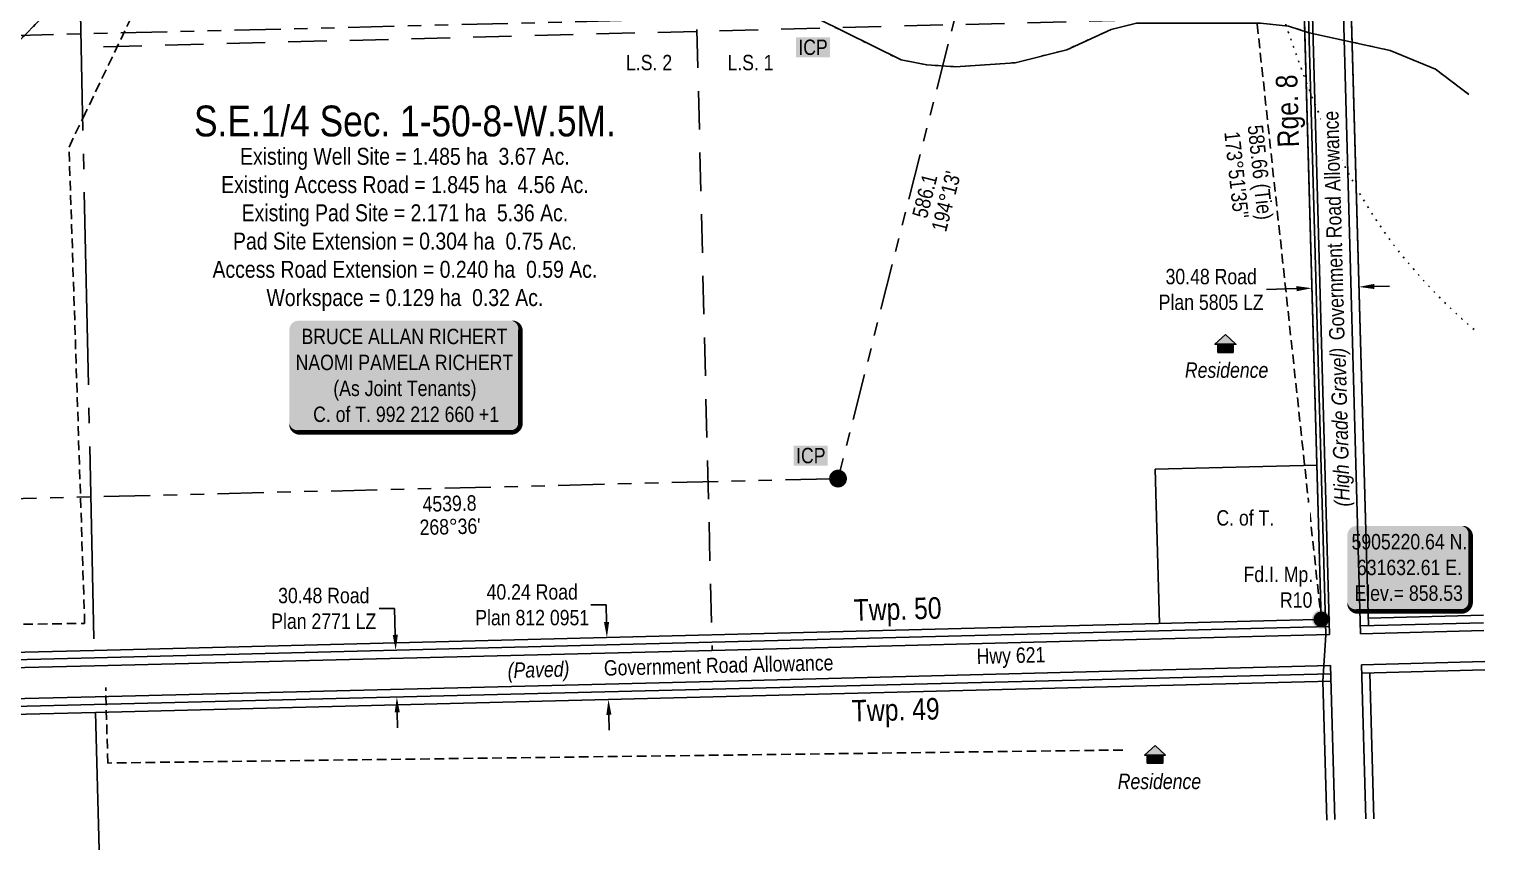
# Model space of a CAD drawing. Extents: x 626550 to 632078, y 5902939 to 5909485.
# Drawn here: x 630794 to 631739, y 5905071 to 5905604 of the extents above; entities that cross this region are included whole.
import ezdxf
from ezdxf.enums import TextEntityAlignment as Align

# ---------------------------------------------------------------- set-up
doc = ezdxf.new("R2010")
doc.units = 0
doc.header["$LTSCALE"] = 5
doc.header["$PDSIZE"] = 0.05
for name, pattern in [('foc-DOT', [1, 0.2, -0.8]), ('foc-DRILLPATH', [14.75, 6, -1.75, 1.75, -1.75, 1.75, -1.75]), ('foc-LSD', [8, 5, -3]), ('foc-QUARTERLINE', [33, 25, -3, 2, -3]), ('foc-TIELINE', [1.875, 1.25, -0.625]), ('foc-WHEELTRACKS', [2, 0.4, -1.6]), ('UG_PIPE', [1.875, 1.25, -0.625])]:
    doc.linetypes.add(name, pattern=pattern)
doc.layers.get('Defpoints').update_dxf_attribs({"color": 9})
for name, color, linetype in [('ABADATA-DRILL', 8, 'foc-DOT'), ('AS-FENCE', 48, 'foc-FENCE'), ('AS-OWNER', 7, 'Continuous'), ('AS-PIPE-UG', 44, 'UG_PIPE'), ('AS-POWER', 104, 'foc-POWER'), ('AS-RESIDENCE', 14, 'Continuous'), ('AS-TELUS', 224, 'foc-TEL'), ('C-SYMBOL', 7, 'Continuous'), ('D-TXT', 6, 'Continuous'), ('DETAIL-T', 7, 'Continuous'), ('L-AREAREQUIRED', 7, 'Continuous'), ('L-BD', 7, 'Continuous'), ('L-MON', 1, 'Continuous'), ('L-ROAD-T', 7, 'Continuous'), ('L-SEC', 7, 'Continuous'), ('L-SECQ', 8, 'foc-QUARTERLINE'), ('L-SECTION-LSD', 7, 'foc-LSD'), ('L-TIE', 7, 'foc-TIELINE'), ('L-TIE-T', 7, 'Continuous'), ('L-TITLEDB', 4, 'Continuous'), ('L-TITLEDB-T', 4, 'Continuous'), ('P-PDRILLPATH', 12, 'foc-DRILLPATH'), ('T-WATER-P3', 160, 'foc-WHEELTRACKS')]:
    doc.layers.add(name, color=color, linetype=linetype)
doc.layers.add('T-TEXT', color=48, linetype='Continuous', lineweight=18)
doc.styles.add('100L', font='ARIALN.TTF', dxfattribs={"height": 11})
doc.styles.add('175L', font='ARIALN.TTF', dxfattribs={"height": 20})
doc.styles.add('80', font='ARIALN.TTF', dxfattribs={"height": 10})
doc.styles.add('80CG', font='ARIALN.TTF', dxfattribs={"height": 10})
doc.styles.add('80L', font='ARIALN.TTF', dxfattribs={"height": 10})
doc.styles.add('80LS', font='ARIALNI.TTF', dxfattribs={"height": 10})
doc.styles.add('foc-LtypeFont', font='ARIALN.TTF', dxfattribs={"height": 7.35})
doc.linetypes.add('foc-FENCE', pattern='A,10,-1,["X",foc-LtypeFont,S=0.2,R=0,X=-0.625,Y=-0.75],-1.24', length=12.24)
doc.linetypes.add('foc-FENCE-NOLINE', pattern='A,0,-6,["X",foc-LtypeFont,S=0.2,R=0,X=-0.625,Y=-0.75],-6.24', length=12.24)
doc.linetypes.add('foc-POWER', pattern='A,6,-1,["P",foc-LtypeFont,S=0.2,R=0,X=-0.625,Y=-0.75],-1.24,4', length=12.24)
doc.linetypes.add('foc-POWER-NOLINE', pattern='A,0,-4,["P",foc-LtypeFont,S=0.2,R=0,X=-0.625,Y=-0.75],-8.24', length=12.24)
doc.linetypes.add('foc-TEL', pattern='A,2,-1,["T",foc-LtypeFont,S=0.2,R=0,X=-0.425,Y=-0.75],-1.24,8', length=12.24)
doc.linetypes.add('foc-TOPO-flowdirection-NOLINE', pattern='A,0,[">",foc-LtypeFont,S=0.3,R=0,X=0,Y=-0.945],-20,[">",foc-LtypeFont,S=0.3,R=0,X=0,Y=-0.945],0', length=20)
doc.dimstyles.new('Compass 5 000', dxfattribs={"dimscale": 5, "dimtxt": 9, "dimasz": 2, "dimexe": 0.2, "dimexo": 0.0625, "dimgap": 0.5, "dimtad": 0, "dimtih": 1, "dimtoh": 1, "dimzin": 0, "dimdsep": 46, "dimtxsty": '80CG', "dimcen": 0.1, "dimse1": 1, "dimse2": 1, "dimclrd": 256, "dimclrt": 256, "dimaunit": 1, "dimadec": 4, "dimazin": 0, "dimtfac": 0.06, "dimtofl": 0, "dimtmove": 0, "dimatfit": 1, "dimfxl": 0.2, "dimtolj": 1, "dimtzin": 0, "dimlwd": -1, "dimarcsym": 0})

# ---------------------------------------------------------------- blocks, each defined once
blk = doc.blocks.new('fdia')
at = {"color": 255, "const_width": 1}
blk.add_lwpolyline([(-0.5, 0, 1), (0.5, 0, 1)], format="xyb", close=True, dxfattribs=at)
blk = doc.blocks.new('Fdiaa')
blk.add_blockref('fdia', (0, 0))
blk = doc.blocks.new('fdib')
at = {"color": 1, "const_width": 1.6}
blk.add_lwpolyline([(-0.4, 0, 1), (0.4, 0, 1)], format="xyb", close=True, dxfattribs=at)
at = {"color": 1}
blk.add_circle((0, 0), 0.8, dxfattribs=at)
blk = doc.blocks.new('Fdibb')
blk.add_blockref('fdib', (0, 0))
blk = doc.blocks.new('fdicc')
for name in ['Fdibb', 'Fdiaa']:
    blk.add_blockref(name, (0, 0))
blk = doc.blocks.new('FDI')
blk.add_blockref('fdicc', (0, 0))
blk = doc.blocks.new('*D472')
at = {"layer": 'Defpoints', "color": 0, "transparency": 16777216}
for p in [(630986.08, 5905199.45), (631032.64, 5905170.22), (630986.83, 5905169.08)]:
    blk.add_point(p, dxfattribs=at)
at = {"layer": 'L-TITLEDB-T', "transparency": 16777216}
for p, q in [((631031.21, 5905227.71), (631021.21, 5905227.71)), ((631031.63, 5905210.58), (631031.21, 5905227.71)), ((631032.88, 5905160.23), (631033.13, 5905150.23))]:
    blk.add_line(p, q, dxfattribs=at)
for points in [[(631033.3, 5905210.63), (631029.97, 5905210.54), (631031.88, 5905200.59)], [(631034.55, 5905160.27), (631031.22, 5905160.18), (631032.64, 5905170.22)]]:
    blk.add_solid(points, dxfattribs=at)
at = {"layer": 'L-TITLEDB-T', "transparency": 16777216, "insert": (630985.21, 5905227.71), "char_height": 10, "attachment_point": 5, "style": '80CG'}
blk.add_mtext('\\A1;30.48 Road \\PPlan 2771 LZ', dxfattribs=at)
blk = doc.blocks.new('*D473')
at = {"layer": 'Defpoints', "color": 0, "transparency": 16777216}
for p in [(631082.45, 5905206.69), (631083.47, 5905166.44), (631170.01, 5905168.64)]:
    blk.add_point(p, dxfattribs=at)
at = {"layer": 'L-TITLEDB-T', "transparency": 16777216}
for p, q in [((631168.45, 5905230.03), (631158.45, 5905230.03)), ((631168.74, 5905218.89), (631168.45, 5905230.03)), ((631170.27, 5905158.64), (631170.52, 5905148.65))]:
    blk.add_line(p, q, dxfattribs=at)
for points in [[(631170.4, 5905218.93), (631167.07, 5905218.84), (631168.99, 5905208.89)], [(631171.93, 5905158.68), (631168.6, 5905158.6), (631170.01, 5905168.64)]]:
    blk.add_solid(points, dxfattribs=at)
at = {"layer": 'L-TITLEDB-T', "transparency": 16777216, "insert": (631120.51, 5905230.03), "char_height": 10, "attachment_point": 5, "style": '80CG'}
blk.add_mtext('\\A1;40.24 Road\\PPlan 812 0951', dxfattribs=at)
blk = doc.blocks.new('*D474')
at = {"layer": 'Defpoints', "color": 0, "transparency": 16777216}
for p in [(631657.03, 5905436.43), (631657.9, 5905405.68), (631627.44, 5905404.83)]:
    blk.add_point(p, dxfattribs=at)
at = {"layer": 'L-TITLEDB-T', "transparency": 16777216}
for p, q in [((631616.58, 5905435.3), (631597.2, 5905434.75)), ((631667.03, 5905436.71), (631677.03, 5905436.99))]:
    blk.add_line(p, q, dxfattribs=at)
for points in [[(631616.53, 5905436.96), (631616.63, 5905433.63), (631626.58, 5905435.58)], [(631666.98, 5905438.38), (631667.08, 5905435.05), (631657.03, 5905436.43)]]:
    blk.add_solid(points, dxfattribs=at)
at = {"layer": 'L-TITLEDB-T', "transparency": 16777216, "insert": (631561.2, 5905434.75), "char_height": 10, "attachment_point": 5, "style": '80CG'}
blk.add_mtext('\\A1;30.48 Road \\PPlan 5805 LZ', dxfattribs=at)
blk = doc.blocks.new('label_road_paved')
at = {"layer": 'L-ROAD-T', "style": '80L'}
blk.add_text('Government Road Allowance', height=10, dxfattribs=at).set_placement((0, 0), align=Align.MIDDLE_CENTER)
at = {"layer": 'T-TEXT', "style": '80LS'}
blk.add_text('(Paved)', height=10, dxfattribs=at).set_placement((-116.94, 0), align=Align.MIDDLE_CENTER)
blk = doc.blocks.new('res_occ')
for points in [[(0.1, 0.89), (-1.26, -0.37), (1.46, -0.37)], [(-0.9, -1.43), (1.1, -1.43), (1.1, -0.37), (-0.9, -0.37)]]:
    blk.add_hatch(color=14).paths.add_polyline_path(points)
at = {"color": 14}
for points in [[(0.1, 0.89), (-1.26, -0.37), (1.46, -0.37)], [(-0.9, -1.43), (1.1, -1.43), (1.1, -0.37), (-0.9, -0.37)]]:
    blk.add_lwpolyline(points, close=True, dxfattribs=at)
blk = doc.blocks.new('*U517')
h = blk.add_hatch(color=254)
edge = h.paths.add_edge_path()
edge.add_line((-34, -28.5), (34, -28.5))
edge.add_arc((34, -22.5), 6, 270, 360)
edge.add_line((40, -22.5), (40, 21))
edge.add_arc((34, 21), 6, 0, 90)
edge.add_line((34, 27), (-34, 27))
edge.add_arc((-34, 21), 6, 90, 180)
edge.add_line((-40, 21), (-40, -22.5))
edge.add_arc((-34, -22.5), 6, 180, 270)
at = {"color": 1, "flags": 128}
blk.add_lwpolyline([(-34, -28.5, 3, 3, 0), (34, -28.5, 3, 3, 0.414214), (40, -22.5, 3, 3, 0), (40, 21, 3, 0, 0.414214), (34, 27, 0, 0, 0), (-34, 27, 0, 0, 0.414214), (-40, 21, 0, 0, 0), (-40, -22.5, 0, 3, 0.414214)], format="xyseb", close=True, dxfattribs=at)
blk.add_lwpolyline([(23.49, -12.89, 0, 10, 0), (0, 0, 5, 5, 0)], format="xyseb", dxfattribs=at)
at = {"color": 1, "style": '80'}
blk.add_attdef('ENTER_TEXT_001', (-35.99, -5), '', height=10, dxfattribs=at)
blk = doc.blocks.new('plbh')
at = {"layer": 'L-MON'}
h = blk.add_hatch(color=255, dxfattribs=at)
h.dxf.hatch_style = 1
edge = h.paths.add_edge_path()
edge.add_arc((0, 0), 1.16, 0, 360)
h = blk.add_hatch(color=256, dxfattribs=at)
h.dxf.hatch_style = 1
h.paths.add_polyline_path([(-0.96, 0, 1), (0.96, 0, 1)])
h.paths.add_polyline_path([(0.91, 0, -1), (-0.91, 0, -1)], flags=16)
h.paths.add_polyline_path([(0.45, 0, -1), (-0.45, 0, -1)], flags=0)
h = blk.add_hatch(color=256, dxfattribs=at)
h.dxf.hatch_style = 1
h.paths.add_polyline_path([(-0.45, 0, 1), (0.45, 0, 1)])
h.paths.add_polyline_path([(0.4, 0, -1), (-0.4, 0, -1)], flags=16)
at = {"layer": 'L-MON', "color": 240}
for radius in [0.96, 0.91, 0.45, 0.4]:
    blk.add_circle((0, 0), radius, dxfattribs=at)
blk = doc.blocks.new('ICP_TEXT')
at = {"color": 14, "insert": (-10.78, -0.47), "char_height": 10, "attachment_point": 5, "style": '80L', "bg_fill": 1, "box_fill_scale": 1.15, "bg_fill_color": 255, "bg_fill_transparency": 0}
blk.add_mtext_dynamic_manual_height_columns('ICP', width=19.0702, gutter_width=47.5, heights=[0], dxfattribs=at)
blk = doc.blocks.new('*U578')
h = blk.add_hatch(color=59)
edge = h.paths.add_edge_path()
edge.add_line((-69, -37), (69, -37))
edge.add_arc((69, -31), 6, 270, 360)
edge.add_line((75, -31), (75, 29.5))
edge.add_arc((69, 29.5), 6, 0, 90)
edge.add_line((69, 35.5), (-69, 35.5))
edge.add_arc((-69, 29.5), 6, 90, 180)
edge.add_line((-75, 29.5), (-75, -31))
edge.add_arc((-69, -31), 6, 180, 270)
at = {"color": 1, "flags": 128}
blk.add_lwpolyline([(-69, -37, 3, 3, 0), (69, -37, 3, 3, 0.414214), (75, -31, 3, 3, 0), (75, 29.5, 3, 0, 0.414214), (69, 35.5, 0, 0, 0), (-69, 35.5, 0, 0, 0.414214), (-75, 29.5, 0, 0, 0), (-75, -31, 0, 3, 0.414214)], format="xyseb", close=True, dxfattribs=at)
blk.add_lwpolyline([(-46.43, -11.73, 0, 7.5, 0), (0, 0, 0, 0, 0)], format="xyseb", dxfattribs=at)
at = {"color": 1, "style": '80'}
blk.add_attdef('ENTER_TEXT_001', (-35.99, -5), '', height=10, dxfattribs=at)

msp = doc.modelspace()

# ---------------------------------------------------------------- linework, layer by layer
at = {"layer": 'ABADATA-DRILL', "flags": 128}
msp.add_lwpolyline([(631508.863, 5905880.96), (631508.785, 5905880.858), (631508.456, 5905880.839), (631507.93, 5905881.045), (631507.738, 5905880.749), (631507.823, 5905879.851), (631507.898, 5905878.953), (631507.831, 5905878.101), (631507.482, 5905877.351), (631507.34, 5905877.067), (631507.322, 5905876.996), (631506.958, 5905876.756), (631506.856, 5905877.554), (631507.229, 5905878.174), (631507.537, 5905878.623), (631506.996, 5905878.998), (631506.747, 5905880.052), (631506.936, 5905881.897), (631506.535, 5905883.367), (631505.932, 5905883.831), (631505.669, 5905882.503), (631505.689, 5905882.133), (631505.729, 5905881.764), (631505.792, 5905881.296), (631505.97, 5905880.65), (631506.312, 5905879.869), (631506.745, 5905879.051), (631507.279, 5905878.175), (631508.03, 5905877.046), (631508.97, 5905875.641), (631510.037, 5905873.94), (631511.088, 5905872.098), (631512.081, 5905870.205), (631512.964, 5905868.279), (631513.722, 5905866.209), (631514.464, 5905863.968), (631515.273, 5905861.46), (631516.208, 5905858.755), (631517.388, 5905855.876), (631518.811, 5905852.894), (631520.409, 5905849.737), (631522.155, 5905846.264), (631523.982, 5905842.413), (631525.858, 5905838.233), (631527.672, 5905833.771), (631529.322, 5905829.105), (631530.836, 5905824.245), (631532.33, 5905819.074), (631533.856, 5905813.805), (631535.506, 5905808.368), (631537.414, 5905802.679), (631539.561, 5905796.685), (631541.712, 5905790.493), (631543.768, 5905784.147), (631545.779, 5905777.62), (631547.897, 5905770.846), (631550.197, 5905763.987), (631552.855, 5905756.847), (631555.816, 5905749.596), (631558.921, 5905742.239), (631561.957, 5905734.79), (631564.929, 5905727.179), (631567.679, 5905719.962), (631567.851, 5905719.517), (631570.707, 5905711.723), (631573.516, 5905703.827), (631576.22, 5905696.109), (631576.318, 5905695.832), (631579.222, 5905687.759), (631582.289, 5905679.56), (631585.472, 5905671.195), (631588.746, 5905662.752), (631592.05, 5905654.31), (631595.336, 5905645.827), (631598.583, 5905637.284), (631601.821, 5905628.69), (631604.993, 5905619.964), (631608.109, 5905611.097), (631611.26, 5905602.05), (631614.378, 5905593.093), (631617.54, 5905584.027), (631620.831, 5905574.954), (631624.176, 5905566.153), (631627.661, 5905557.306), (631627.704, 5905557.197), (631631.34, 5905548.324), (631635.254, 5905539.539), (631639.401, 5905531.02), (631643.817, 5905522.519), (631648.284, 5905514.029), (631652.829, 5905505.571), (631657.552, 5905497.168), (631662.492, 5905488.931), (631667.658, 5905480.801), (631673.04, 5905472.826), (631678.729, 5905464.96), (631684.591, 5905457.379), (631690.593, 5905450.132), (631696.935, 5905442.894), (631703.381, 5905435.89), (631710.044, 5905428.991), (631716.74, 5905422.363), (631723.763, 5905415.825), (631730.847, 5905409.618), (631732.758, 5905408.024)], dxfattribs=at)
at = {"layer": 'AS-FENCE', "linetype": 'foc-FENCE-NOLINE', "flags": 128}
msp.add_lwpolyline([(631632.609, 5905220.644), (631610.664, 5906002.452)], dxfattribs=at)
at = {"layer": 'AS-PIPE-UG'}
for points in [[(630829.013, 5905546.268), (630930.434, 5905757.105), (631310.453, 5905776.021)], [(630752.711, 5905216.974), (630830.008, 5905218.002), (630819.861, 5905527.244), (630829.013, 5905546.268)], [(631503.927, 5905135.818), (630845.004, 5905127.387), (630843.678, 5905176.366)]]:
    msp.add_lwpolyline(points, dxfattribs=at)
at = {"layer": 'AS-POWER', "linetype": 'foc-POWER-NOLINE', "flags": 128}
msp.add_lwpolyline([(631663.207, 5905216.536), (631637.972, 5906115.553)], dxfattribs=at)
at = {"layer": 'AS-TELUS', "flags": 128}
msp.add_lwpolyline([(631636.27, 5905090.212), (631633.738, 5905180.415), (631635.674, 5905210.658), (631610.3, 5906114.803)], dxfattribs=at)
at = {"layer": 'L-SEC'}
for p, q in [((631626.968, 5905612.659), (631638.068, 5905210.72)), ((631658.175, 5905211.23), (631647.07, 5905613.24)), ((631638.068, 5905210.72), (631237.311, 5905200.374)), ((631738.159, 5905213.476), (631658.175, 5905211.23)), ((631237.311, 5905200.374), (630836.416, 5905190.375)), ((630836.416, 5905190.375), (630434.681, 5905180.83)), ((631237.807, 5905180.271), (631638.632, 5905190.614)), ((631638.632, 5905190.614), (631641.455, 5905090.675)), ((631658.74, 5905191.113), (631738.718, 5905193.362)), ((631661.56, 5905091.25), (631658.74, 5905191.113)), ((630836.848, 5905170.269), (631237.807, 5905180.271)), ((630435.04, 5905160.723), (630836.848, 5905170.269))]:
    msp.add_line(p, q, dxfattribs=at)
at = {"layer": 'L-SECQ'}
for p, q in [((630819.182, 5905992.793), (630836.159, 5905200.445)), ((630837.118, 5905160.186), (630839.506, 5905070.988))]:
    msp.add_line(p, q, dxfattribs=at)
at = {"layer": 'L-SECTION-LSD'}
for p, q in [((631217.548, 5906003.459), (631237.311, 5905200.374)), ((631626.968, 5905612.659), (630827.77, 5905591.969))]:
    msp.add_line(p, q, dxfattribs=at)
at = {"layer": 'L-TITLEDB'}
for p, q in [((631607.513, 5906114.727), (631632.609, 5905220.644)), ((631637.972, 5906115.553), (631663.207, 5905216.536)), ((631633.738, 5905180.415), (631636.27, 5905090.212)), ((631664.066, 5905185.902), (631666.729, 5905091.05))]:
    msp.add_line(p, q, dxfattribs=at)
at = {"layer": 'L-TITLEDB', "flags": 128}
for points in [[(631629.801, 5905320.695), (631524.863, 5905318.032), (631527.671, 5905217.983)], [(631637.786, 5905220.775), (630836.2, 5905200.446), (630033.465, 5905181.165)], [(631737.986, 5905218.423), (631658.03, 5905216.405)], [(631737.849, 5905223.313), (631663.07, 5905221.417)], [(631637.923, 5905215.898), (630836.303, 5905195.671), (630033.831, 5905175.76)], [(631638.782, 5905185.274), (630024.628, 5905145.19)], [(631638.915, 5905180.546), (630837.118, 5905160.186), (630034.25, 5905140.952)], [(631738.842, 5905187.759), (631658.89, 5905185.774)]]:
    msp.add_lwpolyline(points, dxfattribs=at)
at = {"layer": 'T-WATER-P3', "flags": 128}
msp.add_lwpolyline([(631624.878, 5905601.347), (631677.439, 5905589.985), (631706.78, 5905577.67), (631728.499, 5905561.428)], dxfattribs=at)

# ---------------------------------------------------------------- block references
at = {"layer": 'AS-OWNER'}
ref = msp.add_blockref('*U578', (631037.871, 5905379.01), dxfattribs=dict(at, xscale=0.9998815561619957, yscale=0.9998815561619957, zscale=0.9998815561619957))
ref.add_attrib('ENTER_TEXT_001', 'BRUCE ALLAN RICHERT', (630970.744, 5905399.267), dxfattribs={"layer": '0', "color": 1, "height": 9.99882, "style": '80'})
ref.add_attrib('ENTER_TEXT_002', 'NAOMI PAMELA RICHERT', (630966.915, 5905382.425), dxfattribs={"layer": '0', "color": 1, "height": 9.99882, "style": '80'})
ref.add_attrib('ENTER_TEXT_003', '(As Joint Tenants)', (630991.397, 5905365.59), dxfattribs={"layer": '0', "color": 1, "height": 9.99882, "style": '80'})
ref.add_attrib('ENTER_TEXT_004', 'C. of T. 992 212 660 +1', (630978.312, 5905348.748), dxfattribs={"layer": '0', "color": 1, "height": 9.99882, "style": '80'})
at = {"layer": 'AS-RESIDENCE', "xscale": 4.998401599999999, "yscale": 4.998401599999999, "zscale": 4.998401599999999}
for p in [(631569.956, 5905401.04), (631524.229, 5905134.365)]:
    msp.add_blockref('res_occ', p, dxfattribs=at)
at = {"layer": 'AS-RESIDENCE', "xscale": 1.000012424126052, "yscale": 1.000012424126052, "zscale": 1.000012424126052, "rotation": 1.373654649846094}
msp.add_blockref('label_road_paved', (631241.5, 5905190.787), dxfattribs=at)
at = {"layer": 'DETAIL-T', "color": 2}
ref = msp.add_blockref('*U517', (631689.579, 5905254.277), dxfattribs=dict(at, xscale=0.99968032, yscale=0.99968032, zscale=0.99968032))
ref.add_attrib('ENTER_TEXT_001', '5905220.64 N.', (631652.272, 5905266.046), dxfattribs={"layer": '0', "color": 1, "height": 9.9968, "style": '80'})
ref.add_attrib('ENTER_TEXT_002', '631632.61 E.', (631655.794, 5905249.343), dxfattribs={"layer": '0', "color": 1, "height": 9.9968, "style": '80'})
ref.add_attrib('ENTER_TEXT_003', 'Elev.= 858.53', (631654.215, 5905232.641), dxfattribs={"layer": '0', "color": 1, "height": 9.9968, "style": '80'})
at = {"layer": 'L-MON'}
for p in [(631313.552, 5905592.388), (631312.1, 5905327.345)]:
    msp.add_blockref('ICP_TEXT', p, dxfattribs=at)
for name, p, xscale, yscale, zscale in [('plbh', (631319, 5905312), 5.000000000000025, 5.000000000000025, 5.000000000000025), ('FDI', (631632.609, 5905220.644), 5.000000000000028, 5.000000000000028, 5.000000000000028)]:
    msp.add_blockref(name, p, dxfattribs=dict(at, xscale=xscale, yscale=yscale, zscale=zscale))

# ---------------------------------------------------------------- texts
at = {"layer": 'AS-RESIDENCE', "insert": (631500.102, 5905120.455), "char_height": 10, "attachment_point": 1, "style": '80L', "bg_fill": 3, "box_fill_scale": 1.15, "bg_fill_color": 256, "bg_fill_true_color": 256, "bg_fill_transparency": 0}
msp.add_mtext_dynamic_manual_height_columns('\\pi0.43021;{\\fArial Narrow|b0|i1|c0|p34;Residence}', width=54.14827, gutter_width=50, heights=[0], dxfattribs=at)
at = {"layer": 'C-SYMBOL', "color": 3, "style": '175L'}
msp.add_text('S.E.1/4 Sec. 1-50-8-W.5M.', height=20, dxfattribs=at).set_placement((631037.871, 5905528.133), align=Align.BOTTOM_CENTER)
at = {"layer": 'D-TXT', "color": 3, "char_height": 14, "attachment_point": 1, "style": '80L'}
for s, width, insert, rotation in [('Rge. 8', 73.75526, (631604.342, 5905526.824), 91.581942), ('Twp. 50', 101.3954, (631328.951, 5905233.644), 1.478772), ('Twp. 49', 101.3954, (631327.755, 5905168.22), 1.478772)]:
    msp.add_mtext_dynamic_manual_height_columns(s, width=width, gutter_width=47.5, heights=[0], dxfattribs=dict(at, insert=insert, rotation=rotation))
at = {"layer": 'L-AREAREQUIRED', "color": 5, "insert": (631037.871, 5905526.695), "char_height": 11, "width": 348.52916, "attachment_point": 2, "style": '100L'}
msp.add_mtext('Existing Well Site = 1.485 ha  3.67 Ac.\\PExisting Access Road = 1.845 ha  4.56 Ac.\\PExisting Pad Site = 2.171 ha  5.36 Ac.\\PPad Site Extension = 0.304 ha  0.75 Ac.\\PAccess Road Extension = 0.240 ha  0.59 Ac.\\PWorkspace = 0.129 ha  0.32 Ac.', dxfattribs=at)
at = {"layer": 'L-BD', "color": 3, "style": '80L'}
for s, rotation, p in [("194°13'", 75.7799, (631389.107, 5905491.999)), ('586.1', 75.7799, (631375.298, 5905495.498)), ('4539.8', 1.4015, (631066.832, 5905295.831)), ("268°36'", 1.4015, (631067.199, 5905280.84))]:
    msp.add_text(s, height=9.9968, rotation=rotation, dxfattribs=at).set_placement(p, align=Align.MIDDLE)
at = {"layer": 'L-MON', "insert": (631581.104, 5905254.865), "char_height": 9.99882, "attachment_point": 1, "style": '80L'}
msp.add_mtext_dynamic_manual_height_columns('\\pi1.0758;Fd.I. Mp.\\P\\pi24.777;R10', width=44.33812, gutter_width=49.99, heights=[0], dxfattribs=at)
at = {"layer": 'L-TIE-T', "style": '80L'}
for s, p in [('585.66 (Tie)', (631591.853, 5905510.685)), ("173°51'35''", (631577.689, 5905509.161))]:
    msp.add_text(s, height=9.9968, rotation=276.1406, dxfattribs=at).set_placement(p, align=Align.MIDDLE)
at = {"layer": 'L-TITLEDB-T', "insert": (631408.84, 5905201.669), "char_height": 10.0001, "attachment_point": 1, "rotation": 1.430663, "style": '80L'}
msp.add_mtext_dynamic_manual_height_columns('Hwy 621', width=119.68617, gutter_width=50, heights=[0], dxfattribs=at)

# ---------------------------------------------------------------- dimensions: what is measured, and where the dimension line sits
at = {"layer": 'L-TITLEDB-T', "color": 2}
for base, p1, p2, angle, text, picture, middle in [((631032.636, 5905170.222), (630986.077, 5905199.45), (630986.831, 5905169.085), 271.422523, '30.48 Road \\PPlan 2771 LZ', '*D472', (630985.21, 5905227.713)), ((631170.011, 5905168.639), (631082.45, 5905206.691), (631083.472, 5905166.442), 271.454582, '40.24 Road\\PPlan 812 0951', '*D473', (631120.506, 5905230.028))]:
    dim = msp.add_linear_dim(base=base, p1=p1, p2=p2, angle=angle, text=text, dimstyle='Compass 5 000', dxfattribs=at)
    dim.commit()
    dim.dimension.update_dxf_attribs({"geometry": picture, "text_midpoint": middle, "dimtype": 161})

# ---------------------------------------------------------------- next in the draw order: texts
at = {"layer": 'L-SECTION-LSD', "char_height": 10, "attachment_point": 1, "style": '100L', "bg_fill": 3, "box_fill_scale": 1.5, "bg_fill_color": 256, "bg_fill_transparency": 0}
for s, width, insert in [('\\pi2.1405;L.S. 2', 30.65342, (631179.255, 5905587.067)), ('L.S. 1', 29.99119, (631247.214, 5905587.067))]:
    msp.add_mtext_dynamic_manual_height_columns(s, width=width, gutter_width=55, heights=[0], dxfattribs=dict(at, insert=insert))

# ---------------------------------------------------------------- next in the draw order: linework, layer by layer
at = {"layer": 'P-PDRILLPATH', "flags": 128}
for points in [[(631462.525, 5905894.925), (631289, 5905612), (626779, 5905501)], [(631462.917, 5905879.918), (631319, 5905312), (626782, 5905201)]]:
    msp.add_lwpolyline(points, dxfattribs=at)
at = {"layer": 'T-WATER-P3', "flags": 128}
msp.add_lwpolyline([(630327.123, 5905393.217), (630472.27, 5905394.964), (630529.516, 5905403.774), (630578.457, 5905417.13), (630630.905, 5905447.894), (630677.136, 5905463.986), (630690.634, 5905471.67), (630701.953, 5905482.158), (630784.251, 5905592.955), (630805.229, 5905614.025), (630893.621, 5905674.279), (630907.85, 5905680.67), (630925.436, 5905684.573), (630944.361, 5905686.299), (631067.594, 5905687.357), (631100.354, 5905679.657), (631136.625, 5905674.57), (631169.344, 5905665.684), (631254.781, 5905623.723), (631290.204, 5905616.126), (631305.634, 5905610.572), (631359.968, 5905583.742), (631376.543, 5905580.577), (631395.041, 5905579.337), (631433.971, 5905581.93), (631467.415, 5905590.409), (631496.28, 5905603.556), (631512.796, 5905607.673), (631593.109, 5905607.621), (631611.381, 5905605.787), (631624.878, 5905601.347)], dxfattribs=at)
at = {"layer": 'T-WATER-P3', "linetype": 'foc-TOPO-flowdirection-NOLINE', "flags": 128}
msp.add_lwpolyline([(630327.123, 5905393.217), (630472.27, 5905394.964), (630529.516, 5905403.774), (630578.457, 5905417.13), (630630.905, 5905447.894), (630677.136, 5905463.986), (630690.634, 5905471.67), (630701.953, 5905482.158), (630784.251, 5905592.955), (630805.229, 5905614.025), (630893.621, 5905674.279), (630907.85, 5905680.67), (630925.436, 5905684.573), (630944.361, 5905686.299), (631067.594, 5905687.357), (631100.354, 5905679.657), (631136.625, 5905674.57), (631169.344, 5905665.684), (631254.781, 5905623.723), (631290.204, 5905616.126), (631305.634, 5905610.572), (631359.968, 5905583.742), (631376.543, 5905580.577), (631395.041, 5905579.337), (631433.971, 5905581.93), (631467.415, 5905590.409), (631496.28, 5905603.556), (631512.796, 5905607.673), (631593.109, 5905607.621), (631611.381, 5905605.787), (631624.878, 5905601.347), (631677.439, 5905589.985), (631706.78, 5905577.67), (631728.499, 5905561.428)], dxfattribs=at)

# ---------------------------------------------------------------- next in the draw order: texts
at = {"layer": 'L-ROAD-T', "insert": (631635.787, 5905476.123), "char_height": 9.9968, "width": 148.55863, "attachment_point": 2, "rotation": 91.581942, "style": '80L', "bg_fill": 3, "box_fill_scale": 1.15, "bg_fill_color": 256, "bg_fill_true_color": 256, "bg_fill_transparency": 0}
msp.add_mtext('Government Road Allowance', dxfattribs=at)

# ---------------------------------------------------------------- next in the draw order: linework, layer by layer
at = {"layer": 'L-TIE'}
msp.add_line((631569.982, 5905802.758), (631632.609, 5905220.644), dxfattribs=at)

# ---------------------------------------------------------------- next in the draw order: texts
at = {"layer": 'T-TEXT', "style": '80LS'}
msp.add_text('(High Grade Gravel)', height=9.9968, rotation=91.581942, dxfattribs=at).set_placement((631644.82, 5905345.374), align=Align.MIDDLE_CENTER)

# ---------------------------------------------------------------- next in the draw order: dimensions: what is measured, and where the dimension line sits
at = {"layer": 'L-TITLEDB-T', "color": 2}
dim = msp.add_linear_dim(base=(631657.034, 5905436.432), p1=(631627.439, 5905404.829), p2=(631657.897, 5905405.684), angle=1.607827, text='30.48 Road \\PPlan 5805 LZ', dimstyle='Compass 5 000', dxfattribs=at)
dim.commit()
dim.dimension.update_dxf_attribs({"geometry": '*D474', "text_midpoint": (631561.203, 5905434.753), "dimtype": 161})

# ---------------------------------------------------------------- next in the draw order: texts
at = {"layer": 'AS-RESIDENCE', "insert": (631543.711, 5905387.416), "char_height": 10, "attachment_point": 1, "style": '80L', "bg_fill": 3, "box_fill_scale": 1.15, "bg_fill_color": 256, "bg_fill_true_color": 256, "bg_fill_transparency": 0}
msp.add_mtext_dynamic_manual_height_columns('\\pi0.43021;{\\fArial Narrow|b0|i1|c0|p34;Residence}', width=54.14827, gutter_width=50, heights=[0], dxfattribs=at)
at = {"layer": 'L-TITLEDB-T', "insert": (631544.956, 5905291.486), "char_height": 9.9968, "attachment_point": 1, "style": '80L', "bg_fill": 2}
msp.add_mtext_dynamic_manual_height_columns('\\pi19.639;C. of T.', width=75.30353, gutter_width=50, heights=[0], dxfattribs=at)

doc.saveas('drawing.dxf')
